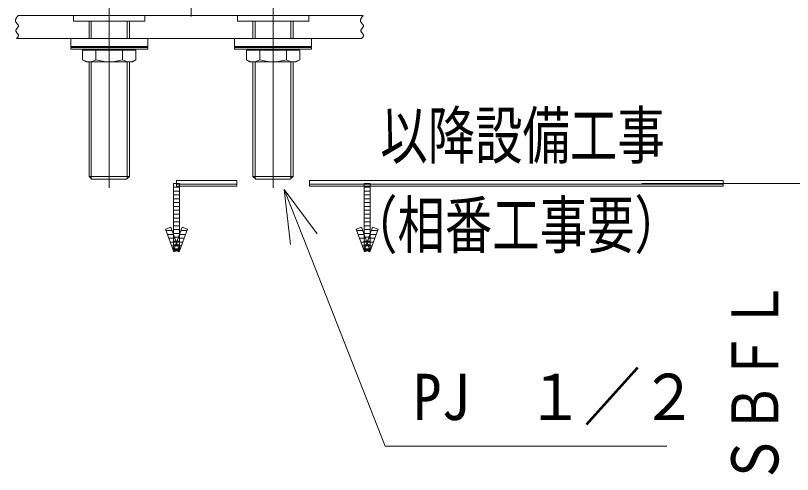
# Model space of a CAD drawing. Units: millimetres on the paper. Extents: x -305 to 305, y -152 to 152.
# Drawn here: x -11.96 to 28.37, y 9.74 to 33.56 of the extents above; entities that cross this region are included whole.
import ezdxf
from ezdxf.enums import TextEntityAlignment as Align

# ---------------------------------------------------------------- set-up
doc = ezdxf.new("R2010")
doc.units = ezdxf.units.MM
doc.linetypes.add('LONG_CHAIN', pattern=[21, 18, -1, 1, -1])
doc.linetypes.add('LONG_DOUBLE_CHAIN', pattern=[21.8, 18, -1, 0.6, -0.6, 0.6, -1])
doc.layers.add('0-1_RV', color=7, linetype='Continuous', lineweight=9)
doc.layers.add('0-2_0', color=7, linetype='Continuous', lineweight=9)
doc.styles.add('ＭＳ ゴシック', font='')
doc.styles.get('ＭＳ ゴシック').set_extended_font_data('MS Gothic')

# ---------------------------------------------------------------- blocks, each defined once
blk = doc.blocks.new('_OPEN30')
at = {"layer": '0-2_0'}
blk.add_line((0, 0), (-1, 0), dxfattribs=at)
blk.add_lwpolyline([(-1, 0.2679), (0, 0), (-1, -0.2679)], dxfattribs=at)

msp = doc.modelspace()

# ---------------------------------------------------------------- linework, layer by layer
at = {"layer": '0-1_RV', "linetype": 'LONG_CHAIN'}
for p, q in [((-2.841, 48.091), (-2.841, 33.509)), ((-7.091, 24.626), (-7.091, 34.144)), ((1.409, 24.626), (1.409, 34.144))]:
    msp.add_line(p, q, dxfattribs=at)
at = {"layer": '0-1_RV', "linetype": 'LONG_DOUBLE_CHAIN'}
for p, q in [((-8.941, 33.559), (-11.822, 33.559)), ((-5.24, 33.559), (-0.441, 33.559)), ((3.26, 33.559), (6.085, 33.559)), ((-8.138, 32.359), (-11.908, 32.359)), ((-6.043, 32.359), (0.362, 32.359)), ((2.457, 32.359), (5.999, 32.359))]:
    msp.add_line(p, q, dxfattribs=at)
at = {"layer": '0-1_RV'}
for p, q in [((-2.091, 33.559), (-10.601, 33.559)), ((-5.241, 33.559), (-7.091, 33.559)), ((-5.241, 33.259), (-5.241, 33.559)), ((-3.591, 33.559), (4.92, 33.559)), ((-0.441, 33.559), (1.409, 33.559)), ((-0.441, 33.259), (-0.441, 33.559)), ((-8.941, 33.259), (-7.091, 33.259)), ((-8.138, 32.359), (-8.138, 33.259)), ((-8.022, 32.359), (-8.022, 33.259)), ((-5.241, 33.259), (-7.091, 33.259)), ((-6.159, 32.359), (-6.159, 33.259)), ((-6.043, 32.359), (-6.043, 33.259)), ((-0.441, 33.259), (1.409, 33.259)), ((0.362, 32.359), (0.362, 33.259)), ((0.478, 32.359), (0.478, 33.259)), ((3.26, 33.259), (1.409, 33.259)), ((2.341, 32.359), (2.341, 33.259)), ((2.457, 32.359), (2.457, 33.259)), ((-9.091, 32.359), (-5.091, 32.359)), ((-9.091, 32.359), (-9.091, 31.959)), ((3.409, 32.359), (-0.591, 32.359)), ((-0.591, 31.959), (-0.591, 32.359)), ((3.409, 32.359), (3.409, 31.959)), ((-9.09, 31.909), (-7.09, 31.909)), ((-9.09, 31.809), (-9.09, 31.909)), ((-8.69, 31.909), (-8.19, 31.959)), ((-8.19, 31.909), (-8.19, 31.959)), ((-8.172, 31.909), (-8.19, 31.959)), ((-7.09, 31.959), (-8.19, 31.959)), ((-8.098, 31.909), (-8.043, 31.959)), ((-7.956, 31.909), (-8.043, 31.959)), ((-7.754, 31.909), (-7.64, 31.959)), ((-7.508, 31.909), (-7.64, 31.959)), ((-7.233, 31.909), (-7.09, 31.959)), ((-7.09, 31.959), (-5.99, 31.959)), ((-6.948, 31.909), (-7.09, 31.959)), ((-5.09, 31.909), (-7.09, 31.909)), ((-6.673, 31.909), (-6.54, 31.959)), ((-6.427, 31.909), (-6.54, 31.959)), ((-6.225, 31.909), (-6.138, 31.959)), ((-6.083, 31.909), (-6.138, 31.959)), ((-6.009, 31.909), (-5.99, 31.959)), ((-5.49, 31.909), (-5.99, 31.959)), ((-5.99, 31.909), (-5.99, 31.959)), ((-5.09, 31.809), (-5.09, 31.909)), ((3.409, 31.959), (-0.591, 31.959)), ((-0.591, 31.909), (1.409, 31.909)), ((-0.591, 31.809), (-0.591, 31.909)), ((-0.191, 31.909), (0.309, 31.959)), ((0.309, 31.909), (0.309, 31.959)), ((0.328, 31.909), (0.309, 31.959)), ((1.409, 31.959), (0.309, 31.959)), ((0.402, 31.909), (0.457, 31.959)), ((0.544, 31.909), (0.457, 31.959)), ((0.746, 31.909), (0.859, 31.959)), ((0.992, 31.909), (0.859, 31.959)), ((1.267, 31.909), (1.409, 31.959)), ((1.409, 31.959), (2.509, 31.959)), ((1.552, 31.909), (1.409, 31.959)), ((3.409, 31.909), (1.409, 31.909)), ((1.827, 31.909), (1.959, 31.959)), ((2.073, 31.909), (1.959, 31.959)), ((2.275, 31.909), (2.362, 31.959)), ((2.417, 31.909), (2.362, 31.959)), ((2.491, 31.909), (2.509, 31.959)), ((3.009, 31.909), (2.509, 31.959)), ((2.509, 31.909), (2.509, 31.959)), ((3.409, 31.809), (3.409, 31.909)), ((-9.09, 31.809), (-7.09, 31.809)), ((-8.138, 31.757), (-8.476, 31.757)), ((-8.476, 31.265), (-8.476, 31.757)), ((-8.172, 31.809), (-8.153, 31.759)), ((-8.098, 31.809), (-8.153, 31.759)), ((-7.09, 31.759), (-8.153, 31.759)), ((-7.956, 31.809), (-7.868, 31.759)), ((-7.754, 31.809), (-7.868, 31.759)), ((-7.783, 31.265), (-7.783, 31.759)), ((-7.508, 31.809), (-7.375, 31.759)), ((-7.233, 31.809), (-7.375, 31.759)), ((-5.09, 31.809), (-7.09, 31.809)), ((-7.09, 31.759), (-6.028, 31.759)), ((-6.948, 31.809), (-6.806, 31.759)), ((-6.673, 31.809), (-6.806, 31.759)), ((-6.427, 31.809), (-6.313, 31.759)), ((-6.398, 31.265), (-6.398, 31.759)), ((-6.225, 31.809), (-6.313, 31.759)), ((-6.083, 31.809), (-6.028, 31.759)), ((-6.043, 31.757), (-5.705, 31.757)), ((-6.009, 31.809), (-6.028, 31.759)), ((-5.705, 31.265), (-5.705, 31.757)), ((-0.591, 31.809), (1.409, 31.809)), ((0.362, 31.757), (0.024, 31.757)), ((0.024, 31.265), (0.024, 31.757)), ((0.328, 31.809), (0.347, 31.759)), ((0.402, 31.809), (0.347, 31.759)), ((1.409, 31.759), (0.347, 31.759)), ((0.544, 31.809), (0.632, 31.759)), ((0.746, 31.809), (0.632, 31.759)), ((0.717, 31.265), (0.717, 31.759)), ((0.992, 31.809), (1.125, 31.759)), ((1.267, 31.809), (1.125, 31.759)), ((3.409, 31.809), (1.409, 31.809)), ((1.409, 31.759), (2.472, 31.759)), ((1.552, 31.809), (1.694, 31.759)), ((1.827, 31.809), (1.694, 31.759)), ((2.073, 31.809), (2.187, 31.759)), ((2.102, 31.265), (2.102, 31.759)), ((2.275, 31.809), (2.187, 31.759)), ((2.417, 31.809), (2.472, 31.759)), ((2.457, 31.757), (2.795, 31.757)), ((2.491, 31.809), (2.472, 31.759)), ((2.795, 31.265), (2.795, 31.757)), ((-8.29, 31.157), (-8.476, 31.265)), ((-7.09, 31.157), (-8.29, 31.157)), ((-8.138, 25.209), (-8.138, 31.157)), ((-8.022, 25.093), (-8.022, 31.157)), ((-7.09, 31.157), (-5.891, 31.157)), ((-6.159, 25.093), (-6.159, 31.157)), ((-6.043, 25.209), (-6.043, 31.157)), ((-5.891, 31.157), (-5.705, 31.265)), ((0.209, 31.157), (0.024, 31.265)), ((1.409, 31.157), (0.209, 31.157)), ((0.362, 25.209), (0.362, 31.157)), ((0.478, 25.093), (0.478, 31.157)), ((1.409, 31.157), (2.609, 31.157)), ((2.341, 25.093), (2.341, 31.157)), ((2.457, 25.209), (2.457, 31.157)), ((2.609, 31.157), (2.795, 31.265)), ((-6.043, 25.209), (-8.138, 25.209)), ((-7.988, 25.059), (-8.138, 25.209)), ((-6.193, 25.059), (-7.988, 25.059)), ((-6.193, 25.059), (-6.043, 25.209)), ((-0.476, 25.001), (-3.601, 25.001)), ((-0.476, 25.001), (-3.601, 25.001)), ((0.512, 25.059), (0.362, 25.209)), ((0.362, 25.209), (2.457, 25.209)), ((0.512, 25.059), (2.307, 25.059)), ((2.307, 25.059), (2.457, 25.209)), ((24.776, 25.001), (3.298, 25.001)), ((24.776, 25.001), (3.298, 25.001)), ((-3.451, 24.652), (-3.751, 24.652)), ((-0.476, 24.801), (-3.601, 24.801)), ((24.776, 24.801), (3.298, 24.801)), ((6.442, 24.652), (6.142, 24.652)), ((20.549, 24.851), (33.732, 24.851)), ((-3.451, 24.452), (-3.751, 24.452)), ((-3.451, 24.252), (-3.751, 24.252)), ((6.442, 24.452), (6.142, 24.452)), ((6.442, 24.252), (6.142, 24.252)), ((-3.451, 24.052), (-3.751, 24.052)), ((-3.451, 23.852), (-3.751, 23.852)), ((6.442, 24.052), (6.142, 24.052)), ((6.442, 23.852), (6.142, 23.852)), ((-3.451, 23.652), (-3.751, 23.652)), ((-3.451, 23.452), (-3.751, 23.452)), ((6.442, 23.652), (6.142, 23.652)), ((6.442, 23.452), (6.142, 23.452)), ((-3.451, 23.252), (-3.751, 23.252)), ((-3.451, 23.052), (-3.751, 23.052)), ((6.442, 23.252), (6.142, 23.252)), ((6.442, 23.052), (6.142, 23.052)), ((-3.451, 22.852), (-3.751, 22.852)), ((-3.451, 22.652), (-3.751, 22.652)), ((6.442, 22.852), (6.142, 22.852)), ((6.442, 22.652), (6.142, 22.652)), ((-3.823, 22.401), (-4.142, 22.401)), ((-3.75, 22.201), (-4.07, 22.201)), ((-3.451, 22.452), (-3.751, 22.452)), ((-3.451, 22.252), (-3.751, 22.252)), ((-3.133, 22.201), (-3.452, 22.201)), ((-3.06, 22.401), (-3.379, 22.401)), ((6.07, 22.401), (5.751, 22.401)), ((6.143, 22.201), (5.823, 22.201)), ((6.442, 22.452), (6.142, 22.452)), ((6.442, 22.252), (6.142, 22.252)), ((6.761, 22.201), (6.441, 22.201)), ((6.833, 22.401), (6.514, 22.401)), ((-3.678, 22.001), (-3.997, 22.001)), ((-3.605, 21.801), (-3.924, 21.801)), ((-3.451, 22.052), (-3.751, 22.052)), ((-3.451, 21.852), (-3.751, 21.852)), ((-3.278, 21.801), (-3.597, 21.801)), ((-3.205, 22.001), (-3.525, 22.001)), ((6.216, 22.001), (5.896, 22.001)), ((6.288, 21.801), (5.969, 21.801)), ((6.442, 22.052), (6.142, 22.052)), ((6.442, 21.852), (6.142, 21.852)), ((6.615, 21.801), (6.296, 21.801)), ((6.688, 22.001), (6.368, 22.001)), ((-3.532, 21.601), (-3.851, 21.601)), ((-3.467, 21.401), (-3.778, 21.401)), ((-3.451, 21.652), (-3.751, 21.652)), ((-3.451, 21.452), (-3.751, 21.452)), ((-3.424, 21.401), (-3.735, 21.401)), ((-3.351, 21.601), (-3.67, 21.601)), ((6.361, 21.601), (6.042, 21.601)), ((6.426, 21.401), (6.115, 21.401)), ((6.442, 21.652), (6.142, 21.652)), ((6.442, 21.452), (6.142, 21.452)), ((6.469, 21.401), (6.158, 21.401)), ((6.542, 21.601), (6.223, 21.601))]:
    msp.add_line(p, q, dxfattribs=at)
for points in [[(-11.822, 33.559), (-11.833, 33.546), (-11.844, 33.532), (-11.856, 33.517), (-11.867, 33.503), (-11.878, 33.487), (-11.889, 33.472), (-11.899, 33.456), (-11.909, 33.439), (-11.918, 33.423), (-11.927, 33.406), (-11.934, 33.389), (-11.941, 33.372), (-11.946, 33.355), (-11.951, 33.338), (-11.954, 33.321), (-11.955, 33.304), (-11.955, 33.287), (-11.954, 33.271), (-11.95, 33.255), (-11.945, 33.239), (-11.938, 33.223), (-11.929, 33.208), (-11.919, 33.193), (-11.908, 33.179), (-11.895, 33.164), (-11.883, 33.15), (-11.87, 33.136), (-11.858, 33.122), (-11.846, 33.109), (-11.835, 33.095), (-11.825, 33.081), (-11.816, 33.067), (-11.81, 33.053), (-11.806, 33.039), (-11.804, 33.025), (-11.806, 33.011), (-11.809, 32.996), (-11.816, 32.982), (-11.823, 32.967)], [(-8.941, 33.259), (-8.941, 33.559), (-7.091, 33.559)], [(3.26, 33.259), (3.26, 33.559), (1.409, 33.559)], [(6.085, 33.559), (6.074, 33.546), (6.062, 33.532), (6.051, 33.517), (6.039, 33.503), (6.028, 33.487), (6.018, 33.472), (6.007, 33.456), (5.997, 33.439), (5.988, 33.423), (5.98, 33.406), (5.972, 33.389), (5.966, 33.372), (5.96, 33.355), (5.956, 33.338), (5.953, 33.321), (5.951, 33.304), (5.951, 33.287), (5.953, 33.271), (5.956, 33.255), (5.961, 33.239), (5.968, 33.223), (5.977, 33.208), (5.988, 33.193), (5.999, 33.179), (6.011, 33.164), (6.024, 33.15), (6.037, 33.136), (6.049, 33.122), (6.061, 33.109), (6.072, 33.095), (6.082, 33.081), (6.09, 33.067), (6.097, 33.053), (6.101, 33.039), (6.102, 33.025), (6.101, 33.011), (6.097, 32.996), (6.091, 32.982), (6.083, 32.967)], [(-11.823, 32.967), (-11.833, 32.952), (-11.844, 32.936), (-11.855, 32.921), (-11.867, 32.906), (-11.88, 32.891), (-11.892, 32.875), (-11.903, 32.86), (-11.914, 32.845), (-11.924, 32.829), (-11.931, 32.814), (-11.938, 32.799), (-11.941, 32.784), (-11.943, 32.769), (-11.941, 32.755), (-11.937, 32.74), (-11.93, 32.726), (-11.922, 32.712), (-11.912, 32.697), (-11.9, 32.683), (-11.888, 32.669), (-11.876, 32.655), (-11.863, 32.641), (-11.851, 32.626), (-11.839, 32.612), (-11.828, 32.597), (-11.819, 32.582), (-11.812, 32.567), (-11.807, 32.552), (-11.804, 32.537), (-11.804, 32.521), (-11.806, 32.505), (-11.811, 32.489), (-11.817, 32.473), (-11.826, 32.457), (-11.835, 32.442), (-11.846, 32.426), (-11.858, 32.412), (-11.87, 32.397), (-11.883, 32.384)], [(6.083, 32.967), (6.074, 32.952), (6.063, 32.936), (6.051, 32.921), (6.039, 32.906), (6.027, 32.891), (6.015, 32.875), (6.003, 32.86), (5.993, 32.845), (5.983, 32.829), (5.975, 32.814), (5.969, 32.799), (5.965, 32.784), (5.964, 32.769), (5.965, 32.755), (5.97, 32.74), (5.976, 32.726), (5.985, 32.712), (5.995, 32.697), (6.006, 32.683), (6.018, 32.669), (6.031, 32.655), (6.044, 32.641), (6.056, 32.626), (6.068, 32.612), (6.078, 32.597), (6.087, 32.582), (6.095, 32.567), (6.1, 32.552), (6.103, 32.537), (6.103, 32.521), (6.1, 32.505), (6.096, 32.489), (6.089, 32.473), (6.081, 32.457), (6.071, 32.442), (6.061, 32.426), (6.049, 32.412), (6.037, 32.397), (6.024, 32.384)], [(-11.883, 32.384), (-11.895, 32.371), (-11.908, 32.359), (-11.908, 32.359)], [(-9.091, 31.959), (-5.091, 31.959), (-5.091, 32.359)], [(6.024, 32.384), (6.011, 32.371), (5.999, 32.359)], [(21.851, 11.21), (7.221, 11.21), (3.001, 21.951)]]:
    msp.add_lwpolyline(points, dxfattribs=at)
for points in [[(-3.601, 24.701), (-0.476, 24.701), (-0.476, 25.001), (-3.601, 25.001)], [(3.298, 24.701), (24.776, 24.701), (24.776, 25.001), (3.298, 25.001)], [(-3.751, 24.851), (-3.751, 21.352), (-3.451, 21.352), (-3.451, 24.851)], [(6.142, 24.851), (6.142, 21.352), (6.442, 21.352), (6.442, 24.851)], [(-4.171, 22.48), (-3.742, 21.301), (-3.46, 21.403), (-3.889, 22.582)], [(-3.313, 22.582), (-3.742, 21.403), (-3.46, 21.301), (-3.031, 22.48)], [(5.722, 22.48), (6.151, 21.301), (6.433, 21.403), (6.004, 22.582)], [(6.58, 22.582), (6.151, 21.403), (6.433, 21.301), (6.862, 22.48)]]:
    msp.add_lwpolyline(points, close=True, dxfattribs=at)
for centre, radius, start, end in [((-8.13, 31.77), 0.613, 235.598, 304.402), ((-7.09, 33.45), 2.293, 252.412, 287.588), ((-6.051, 31.77), 0.613, 235.597, 304.403), ((0.37, 31.77), 0.613, 235.597, 304.403), ((1.409, 33.45), 2.293, 252.412, 287.588), ((2.449, 31.77), 0.613, 235.598, 304.402)]:
    msp.add_arc(centre, radius, start, end, dxfattribs=at)

# ---------------------------------------------------------------- block references
at = {"layer": '0-1_RV', "xscale": 2.77, "yscale": 2.77, "rotation": 111.44887}
msp.add_blockref('_OPEN30', (1.988, 24.529), dxfattribs=at)

# ---------------------------------------------------------------- texts
at = {"layer": '0-1_RV', "style": 'ＭＳ ゴシック'}
for s, width, p in [('以降設備工事', 0.75, (6.975, 25.414)), ('（相番工事要）', 0.75, (5.406, 20.769)), ('PJ\u3000１／２', 0.9, (8.679, 11.844))]:
    msp.add_text(s, height=2.405, dxfattribs=dict(at, width=width)).set_placement(p, align=Align.BOTTOM_LEFT)
at = {"layer": '0-1_RV', "style": 'ＭＳ ゴシック', "width": 0.8}
msp.add_text('ＳＢＦＬ', height=2.444, rotation=90, dxfattribs=at).set_placement((28.371, 9.178), align=Align.BOTTOM_LEFT)

doc.saveas('drawing.dxf')
